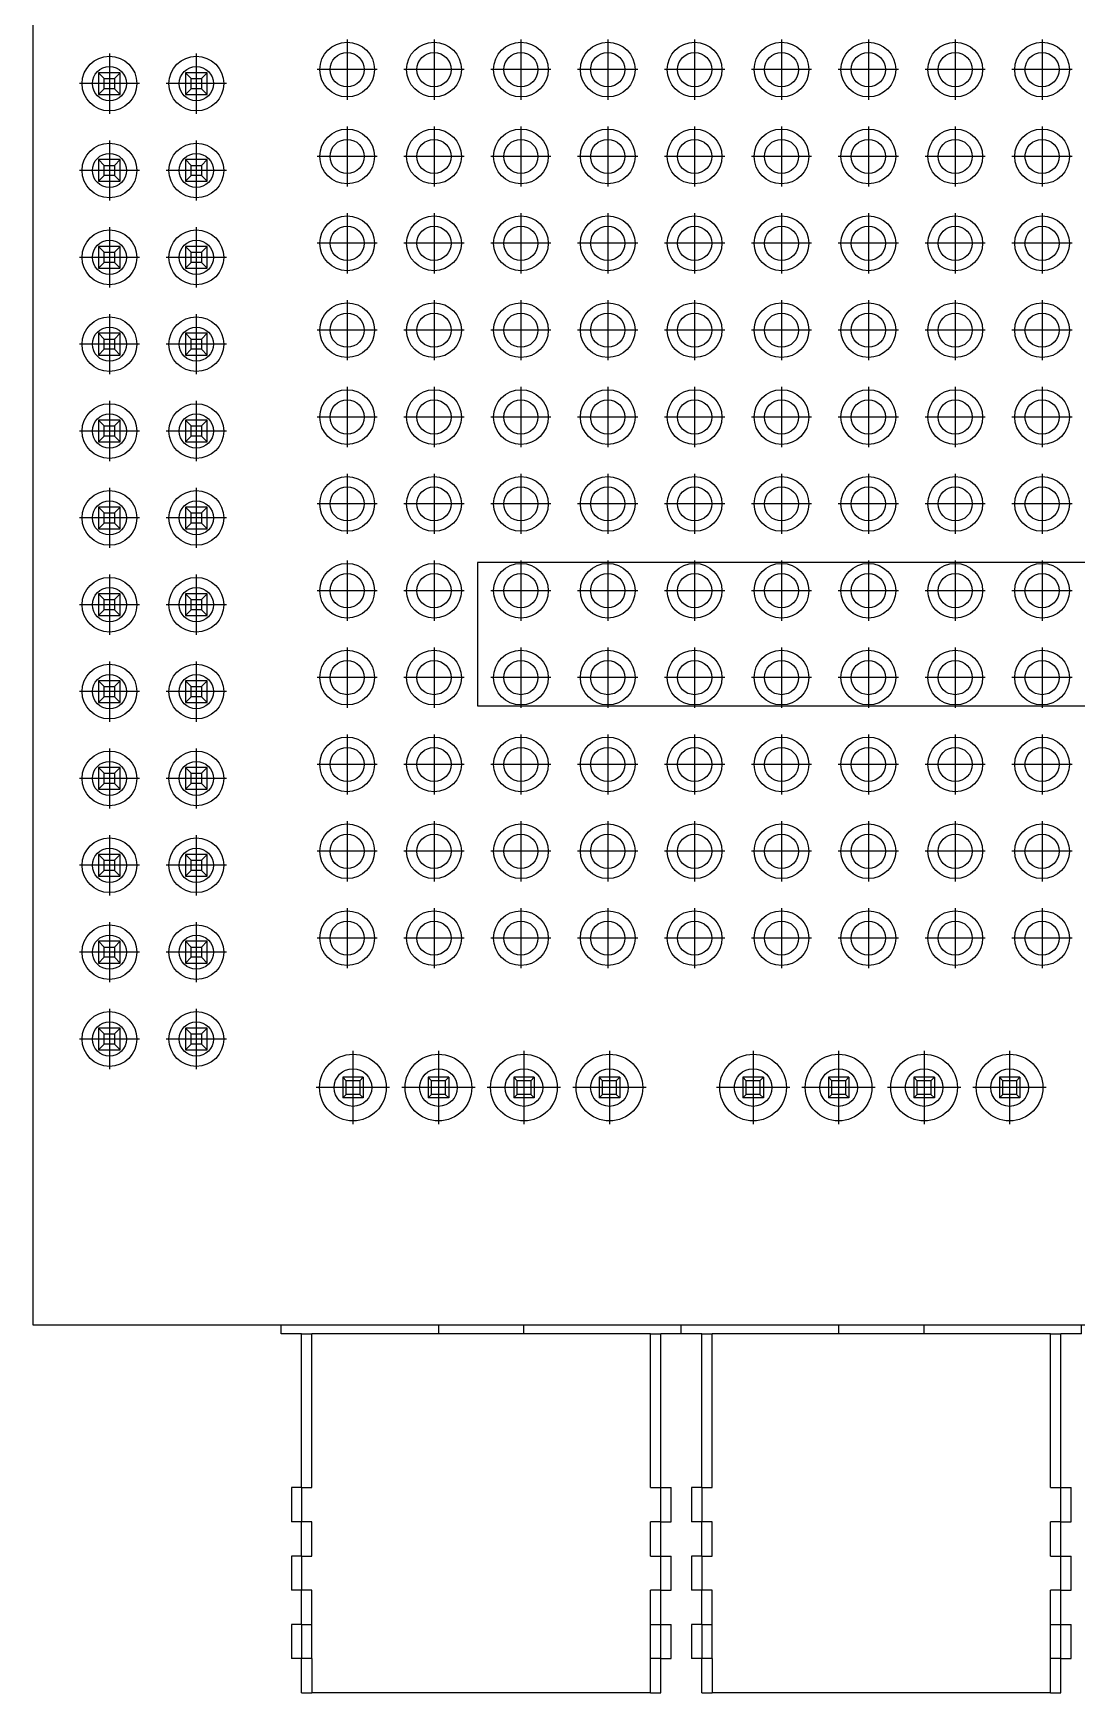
# Model space of a CAD drawing. Header units: millimetres. Extents: x -1068 to -853, y -1009 to -817.
# Drawn here: x -912.17 to -881.66, y -960.83 to -912.3 of the extents above; entities that cross this region are included whole.
import ezdxf

# ---------------------------------------------------------------- set-up
doc = ezdxf.new("R2010")
doc.units = ezdxf.units.MM
doc.linetypes.add('DOT_CENTER', pattern=[14, 12, -1, 0, -1])
doc.layers.add('1', color=7, linetype='Continuous')

# ---------------------------------------------------------------- blocks, each defined once
blk = doc.blocks.new('PTSM_0_5-4-P-2_5_WH__7', base_point=(-904.62, -960.835))
at = {"color": 7, "linetype": 'Continuous'}
for p, q in [((-904.32, -950.335), (-904.02, -950.335)), ((-904.32, -954.835), (-904.32, -950.335)), ((-903.668, -950.335), (-904.02, -950.335)), ((-903.559, -950.335), (-903.668, -950.335)), ((-900.32, -950.335), (-903.559, -950.335)), ((-897.82, -950.335), (-900.32, -950.335)), ((-894.581, -950.335), (-897.82, -950.335)), ((-894.472, -950.335), (-894.581, -950.335)), ((-894.12, -950.335), (-894.472, -950.335)), ((-894.12, -950.335), (-893.82, -950.335)), ((-893.82, -954.835), (-893.82, -950.335)), ((-904.62, -954.835), (-904.62, -955.835)), ((-904.32, -954.835), (-904.62, -954.835)), ((-904.32, -954.835), (-904.02, -954.835)), ((-894.12, -954.835), (-893.82, -954.835)), ((-893.82, -954.835), (-893.52, -954.835)), ((-893.52, -955.835), (-893.52, -954.835)), ((-904.32, -955.835), (-904.62, -955.835)), ((-904.02, -955.835), (-904.32, -955.835)), ((-904.32, -956.835), (-904.32, -955.835)), ((-893.82, -955.835), (-894.12, -955.835)), ((-893.82, -955.835), (-893.52, -955.835)), ((-893.82, -956.835), (-893.82, -955.835)), ((-904.32, -956.835), (-904.62, -956.835)), ((-904.62, -956.835), (-904.62, -957.835)), ((-904.32, -956.835), (-904.02, -956.835)), ((-894.12, -956.835), (-893.82, -956.835)), ((-893.82, -956.835), (-893.52, -956.835)), ((-893.52, -957.835), (-893.52, -956.835)), ((-904.32, -957.835), (-904.62, -957.835)), ((-904.02, -957.835), (-904.32, -957.835)), ((-904.32, -958.835), (-904.32, -957.835)), ((-893.82, -957.835), (-894.12, -957.835)), ((-893.82, -957.835), (-893.52, -957.835)), ((-893.82, -958.835), (-893.82, -957.835)), ((-904.32, -958.835), (-904.62, -958.835)), ((-904.62, -958.835), (-904.62, -959.835)), ((-904.32, -958.835), (-904.02, -958.835)), ((-894.12, -958.835), (-893.82, -958.835)), ((-893.82, -958.835), (-893.52, -958.835)), ((-893.52, -959.835), (-893.52, -958.835)), ((-904.32, -959.835), (-904.62, -959.835)), ((-904.32, -960.835), (-904.32, -959.835)), ((-904.02, -959.835), (-904.32, -959.835)), ((-893.82, -959.835), (-894.12, -959.835)), ((-893.82, -960.835), (-893.82, -959.835)), ((-893.82, -959.835), (-893.52, -959.835)), ((-904.32, -960.835), (-904.02, -960.835)), ((-894.12, -960.835), (-904.02, -960.835)), ((-894.12, -960.835), (-893.82, -960.835))]:
    blk.add_line(p, q, dxfattribs=at)
at = {"color": 2, "linetype": 'Continuous'}
for p, q in [((-904.02, -954.835), (-904.02, -950.335)), ((-894.12, -954.835), (-894.12, -950.335)), ((-904.32, -954.835), (-904.32, -955.835)), ((-893.82, -955.835), (-893.82, -954.835)), ((-904.02, -956.835), (-904.02, -955.835)), ((-894.12, -956.835), (-894.12, -955.835)), ((-904.32, -956.835), (-904.32, -957.835)), ((-893.82, -957.835), (-893.82, -956.835)), ((-904.02, -958.835), (-904.02, -957.835)), ((-894.12, -958.835), (-894.12, -957.835)), ((-904.32, -958.835), (-904.32, -959.835)), ((-904.02, -959.835), (-904.02, -958.835)), ((-894.12, -959.835), (-894.12, -958.835)), ((-893.82, -959.835), (-893.82, -958.835)), ((-904.02, -959.835), (-904.02, -960.835)), ((-894.12, -960.835), (-894.12, -959.835))]:
    blk.add_line(p, q, dxfattribs=at)
blk = doc.blocks.new('PTSM_0_5-4-HH-2_5-THR-WH__8', base_point=(-904.92, -950.335))
at = {"color": 7, "linetype": 'Continuous'}
for p, q in [((-902.52, -942.835), (-903.12, -942.835)), ((-903.02, -942.935), (-903.12, -942.835)), ((-903.12, -942.835), (-903.12, -943.435)), ((-902.62, -942.935), (-903.02, -942.935)), ((-903.02, -943.335), (-903.02, -942.935)), ((-902.52, -942.835), (-902.62, -942.935)), ((-902.62, -942.935), (-902.62, -943.335)), ((-902.52, -942.835), (-902.52, -943.435)), ((-900.52, -942.935), (-900.62, -942.835)), ((-900.02, -942.835), (-900.62, -942.835)), ((-900.62, -942.835), (-900.62, -943.435)), ((-900.12, -942.935), (-900.52, -942.935)), ((-900.52, -943.335), (-900.52, -942.935)), ((-900.02, -942.835), (-900.12, -942.935)), ((-900.12, -942.935), (-900.12, -943.335)), ((-900.02, -942.835), (-900.02, -943.435)), ((-897.52, -942.835), (-898.12, -942.835)), ((-898.12, -942.835), (-898.12, -943.435)), ((-898.02, -942.935), (-898.12, -942.835)), ((-898.02, -943.335), (-898.02, -942.935)), ((-897.62, -942.935), (-898.02, -942.935)), ((-897.52, -942.835), (-897.62, -942.935)), ((-897.62, -942.935), (-897.62, -943.335)), ((-897.52, -942.835), (-897.52, -943.435)), ((-895.02, -942.835), (-895.62, -942.835)), ((-895.52, -942.935), (-895.62, -942.835)), ((-895.62, -942.835), (-895.62, -943.435)), ((-895.12, -942.935), (-895.52, -942.935)), ((-895.52, -943.335), (-895.52, -942.935)), ((-895.02, -942.835), (-895.12, -942.935)), ((-895.12, -942.935), (-895.12, -943.335)), ((-895.02, -942.835), (-895.02, -943.435)), ((-903.12, -943.435), (-903.02, -943.335)), ((-902.52, -943.435), (-903.12, -943.435)), ((-902.62, -943.335), (-903.02, -943.335)), ((-902.62, -943.335), (-902.52, -943.435)), ((-900.62, -943.435), (-900.52, -943.335)), ((-900.02, -943.435), (-900.62, -943.435)), ((-900.12, -943.335), (-900.52, -943.335)), ((-900.12, -943.335), (-900.02, -943.435)), ((-898.12, -943.435), (-898.02, -943.335)), ((-897.52, -943.435), (-898.12, -943.435)), ((-897.62, -943.335), (-898.02, -943.335)), ((-897.62, -943.335), (-897.52, -943.435)), ((-895.62, -943.435), (-895.52, -943.335)), ((-895.02, -943.435), (-895.62, -943.435)), ((-895.12, -943.335), (-895.52, -943.335)), ((-895.12, -943.335), (-895.02, -943.435)), ((-904.92, -950.335), (-904.92, -950.085)), ((-900.32, -950.085), (-900.32, -950.335)), ((-897.82, -950.335), (-897.82, -950.085)), ((-893.22, -950.335), (-893.22, -950.085)), ((-904.32, -950.335), (-904.92, -950.335)), ((-904.32, -950.335), (-904.02, -950.335)), ((-903.668, -950.335), (-904.02, -950.335)), ((-903.559, -950.335), (-903.668, -950.335)), ((-900.32, -950.335), (-903.559, -950.335)), ((-894.581, -950.335), (-897.82, -950.335)), ((-894.472, -950.335), (-894.581, -950.335)), ((-894.12, -950.335), (-894.472, -950.335)), ((-894.12, -950.335), (-893.82, -950.335)), ((-893.22, -950.335), (-893.82, -950.335))]:
    blk.add_line(p, q, dxfattribs=at)
blk = doc.blocks.new('PTSM_0_5-4_4__9', base_point=(-904.92, -960.835))
for name, p in [('PTSM_0_5-4-HH-2_5-THR-WH__8', (-904.92, -950.335)), ('PTSM_0_5-4-P-2_5_WH__7', (-904.62, -960.835))]:
    blk.add_blockref(name, p)
blk = doc.blocks.new('PTSM_0_5-4-P-2_5_WH__10', base_point=(-892.92, -960.835))
at = {"color": 7, "linetype": 'Continuous'}
for p, q in [((-892.62, -954.835), (-892.62, -950.335)), ((-892.62, -950.335), (-892.32, -950.335)), ((-891.968, -950.335), (-892.32, -950.335)), ((-891.859, -950.335), (-891.968, -950.335)), ((-888.62, -950.335), (-891.859, -950.335)), ((-886.12, -950.335), (-888.62, -950.335)), ((-882.881, -950.335), (-886.12, -950.335)), ((-882.772, -950.335), (-882.881, -950.335)), ((-882.42, -950.335), (-882.772, -950.335)), ((-882.42, -950.335), (-882.12, -950.335)), ((-882.12, -954.835), (-882.12, -950.335)), ((-892.62, -954.835), (-892.92, -954.835)), ((-892.92, -954.835), (-892.92, -955.835)), ((-892.62, -954.835), (-892.32, -954.835)), ((-882.42, -954.835), (-882.12, -954.835)), ((-882.12, -954.835), (-881.82, -954.835)), ((-881.82, -955.835), (-881.82, -954.835)), ((-892.62, -955.835), (-892.92, -955.835)), ((-892.32, -955.835), (-892.62, -955.835)), ((-892.62, -956.835), (-892.62, -955.835)), ((-882.12, -955.835), (-882.42, -955.835)), ((-882.12, -956.835), (-882.12, -955.835)), ((-882.12, -955.835), (-881.82, -955.835)), ((-892.62, -956.835), (-892.92, -956.835)), ((-892.92, -956.835), (-892.92, -957.835)), ((-892.62, -956.835), (-892.32, -956.835)), ((-882.42, -956.835), (-882.12, -956.835)), ((-882.12, -956.835), (-881.82, -956.835)), ((-881.82, -957.835), (-881.82, -956.835)), ((-892.62, -957.835), (-892.92, -957.835)), ((-892.32, -957.835), (-892.62, -957.835)), ((-892.62, -958.835), (-892.62, -957.835)), ((-882.12, -957.835), (-882.42, -957.835)), ((-882.12, -957.835), (-881.82, -957.835)), ((-882.12, -958.835), (-882.12, -957.835)), ((-892.62, -958.835), (-892.92, -958.835)), ((-892.92, -958.835), (-892.92, -959.835)), ((-892.62, -958.835), (-892.32, -958.835)), ((-882.42, -958.835), (-882.12, -958.835)), ((-882.12, -958.835), (-881.82, -958.835)), ((-881.82, -959.835), (-881.82, -958.835)), ((-892.62, -959.835), (-892.92, -959.835)), ((-892.32, -959.835), (-892.62, -959.835)), ((-892.62, -960.835), (-892.62, -959.835)), ((-882.12, -959.835), (-882.42, -959.835)), ((-882.12, -960.835), (-882.12, -959.835)), ((-882.12, -959.835), (-881.82, -959.835)), ((-892.62, -960.835), (-892.32, -960.835)), ((-882.42, -960.835), (-892.32, -960.835)), ((-882.42, -960.835), (-882.12, -960.835))]:
    blk.add_line(p, q, dxfattribs=at)
at = {"color": 2, "linetype": 'Continuous'}
for p, q in [((-892.32, -954.835), (-892.32, -950.335)), ((-882.42, -954.835), (-882.42, -950.335)), ((-892.62, -954.835), (-892.62, -955.835)), ((-882.12, -955.835), (-882.12, -954.835)), ((-892.32, -956.835), (-892.32, -955.835)), ((-882.42, -956.835), (-882.42, -955.835)), ((-892.62, -956.835), (-892.62, -957.835)), ((-882.12, -957.835), (-882.12, -956.835)), ((-892.32, -958.835), (-892.32, -957.835)), ((-882.42, -958.835), (-882.42, -957.835)), ((-892.62, -958.835), (-892.62, -959.835)), ((-892.32, -959.835), (-892.32, -958.835)), ((-882.42, -959.835), (-882.42, -958.835)), ((-882.12, -959.835), (-882.12, -958.835)), ((-892.32, -959.835), (-892.32, -960.835)), ((-882.42, -960.835), (-882.42, -959.835))]:
    blk.add_line(p, q, dxfattribs=at)
blk = doc.blocks.new('PTSM_0_5-4-HH-2_5-THR-WH__11', base_point=(-893.22, -950.335))
at = {"color": 7, "linetype": 'Continuous'}
for p, q in [((-891.42, -942.835), (-891.42, -943.435)), ((-891.32, -942.935), (-891.42, -942.835)), ((-890.82, -942.835), (-891.42, -942.835)), ((-891.32, -943.335), (-891.32, -942.935)), ((-890.92, -942.935), (-891.32, -942.935)), ((-890.82, -942.835), (-890.92, -942.935)), ((-890.92, -942.935), (-890.92, -943.335)), ((-890.82, -942.835), (-890.82, -943.435)), ((-888.82, -942.935), (-888.92, -942.835)), ((-888.32, -942.835), (-888.92, -942.835)), ((-888.92, -942.835), (-888.92, -943.435)), ((-888.42, -942.935), (-888.82, -942.935)), ((-888.82, -943.335), (-888.82, -942.935)), ((-888.32, -942.835), (-888.42, -942.935)), ((-888.42, -942.935), (-888.42, -943.335)), ((-888.32, -942.835), (-888.32, -943.435)), ((-886.42, -942.835), (-886.42, -943.435)), ((-885.82, -942.835), (-886.42, -942.835)), ((-886.32, -942.935), (-886.42, -942.835)), ((-886.32, -943.335), (-886.32, -942.935)), ((-885.92, -942.935), (-886.32, -942.935)), ((-885.82, -942.835), (-885.92, -942.935)), ((-885.92, -942.935), (-885.92, -943.335)), ((-885.82, -942.835), (-885.82, -943.435)), ((-883.92, -942.835), (-883.92, -943.435)), ((-883.32, -942.835), (-883.92, -942.835)), ((-883.82, -942.935), (-883.92, -942.835)), ((-883.82, -943.335), (-883.82, -942.935)), ((-883.42, -942.935), (-883.82, -942.935)), ((-883.32, -942.835), (-883.42, -942.935)), ((-883.42, -942.935), (-883.42, -943.335)), ((-883.32, -942.835), (-883.32, -943.435)), ((-891.42, -943.435), (-891.32, -943.335)), ((-890.82, -943.435), (-891.42, -943.435)), ((-890.92, -943.335), (-891.32, -943.335)), ((-890.92, -943.335), (-890.82, -943.435)), ((-888.92, -943.435), (-888.82, -943.335)), ((-888.32, -943.435), (-888.92, -943.435)), ((-888.42, -943.335), (-888.82, -943.335)), ((-888.42, -943.335), (-888.32, -943.435)), ((-886.42, -943.435), (-886.32, -943.335)), ((-885.82, -943.435), (-886.42, -943.435)), ((-885.92, -943.335), (-886.32, -943.335)), ((-885.92, -943.335), (-885.82, -943.435)), ((-883.92, -943.435), (-883.82, -943.335)), ((-883.32, -943.435), (-883.92, -943.435)), ((-883.42, -943.335), (-883.82, -943.335)), ((-883.42, -943.335), (-883.32, -943.435)), ((-893.22, -950.335), (-893.22, -950.085)), ((-888.62, -950.085), (-888.62, -950.335)), ((-886.12, -950.335), (-886.12, -950.085)), ((-881.52, -950.335), (-881.52, -950.085)), ((-892.62, -950.335), (-893.22, -950.335)), ((-892.62, -950.335), (-892.32, -950.335)), ((-891.968, -950.335), (-892.32, -950.335)), ((-891.859, -950.335), (-891.968, -950.335)), ((-888.62, -950.335), (-891.859, -950.335)), ((-882.881, -950.335), (-886.12, -950.335)), ((-882.772, -950.335), (-882.881, -950.335)), ((-882.42, -950.335), (-882.772, -950.335)), ((-882.42, -950.335), (-882.12, -950.335)), ((-881.52, -950.335), (-882.12, -950.335))]:
    blk.add_line(p, q, dxfattribs=at)
blk = doc.blocks.new('PTSM_0_5-4_3__12', base_point=(-893.22, -960.835))
for name, p in [('PTSM_0_5-4-HH-2_5-THR-WH__11', (-893.22, -950.335)), ('PTSM_0_5-4-P-2_5_WH__10', (-892.92, -960.835))]:
    blk.add_blockref(name, p)
blk = doc.blocks.new('PSTD_0_65X0_65_40-2_54__19', base_point=(-910.258, -942.032))
at = {"color": 7, "linetype": 'Continuous'}
for p, q in [((-910.258, -913.457), (-910.09, -913.625)), ((-910.258, -913.457), (-910.258, -914.092)), ((-909.623, -913.457), (-910.258, -913.457)), ((-910.09, -913.625), (-909.79, -913.625)), ((-910.09, -913.925), (-910.09, -913.625)), ((-909.623, -913.457), (-909.79, -913.625)), ((-909.79, -913.625), (-909.79, -913.925)), ((-909.623, -914.092), (-909.623, -913.457)), ((-907.718, -913.457), (-907.718, -914.092)), ((-907.083, -913.457), (-907.718, -913.457)), ((-907.718, -913.457), (-907.55, -913.625)), ((-907.55, -913.625), (-907.25, -913.625)), ((-907.55, -913.925), (-907.55, -913.625)), ((-907.083, -913.457), (-907.25, -913.625)), ((-907.25, -913.625), (-907.25, -913.925)), ((-907.083, -914.092), (-907.083, -913.457)), ((-910.258, -914.092), (-910.09, -913.925)), ((-910.258, -914.092), (-909.623, -914.092)), ((-909.79, -913.925), (-910.09, -913.925)), ((-909.79, -913.925), (-909.623, -914.092)), ((-907.718, -914.092), (-907.55, -913.925)), ((-907.718, -914.092), (-907.083, -914.092)), ((-907.25, -913.925), (-907.55, -913.925)), ((-907.25, -913.925), (-907.083, -914.092)), ((-910.258, -915.997), (-910.258, -916.632)), ((-909.623, -915.997), (-910.258, -915.997)), ((-910.258, -915.997), (-910.09, -916.165)), ((-910.09, -916.165), (-909.79, -916.165)), ((-910.09, -916.465), (-910.09, -916.165)), ((-909.623, -915.997), (-909.79, -916.165)), ((-909.79, -916.165), (-909.79, -916.465)), ((-909.623, -916.632), (-909.623, -915.997)), ((-907.718, -915.997), (-907.718, -916.632)), ((-907.083, -915.997), (-907.718, -915.997)), ((-907.718, -915.997), (-907.55, -916.165)), ((-907.55, -916.165), (-907.25, -916.165)), ((-907.55, -916.465), (-907.55, -916.165)), ((-907.083, -915.997), (-907.25, -916.165)), ((-907.25, -916.165), (-907.25, -916.465)), ((-907.083, -916.632), (-907.083, -915.997)), ((-910.258, -916.632), (-910.09, -916.465)), ((-910.258, -916.632), (-909.623, -916.632)), ((-909.79, -916.465), (-910.09, -916.465)), ((-909.79, -916.465), (-909.623, -916.632)), ((-907.718, -916.632), (-907.55, -916.465)), ((-907.718, -916.632), (-907.083, -916.632)), ((-907.25, -916.465), (-907.55, -916.465)), ((-907.25, -916.465), (-907.083, -916.632)), ((-910.258, -918.537), (-910.258, -919.172)), ((-909.623, -918.537), (-910.258, -918.537)), ((-910.258, -918.537), (-910.09, -918.705)), ((-910.09, -918.705), (-909.79, -918.705)), ((-910.09, -919.005), (-910.09, -918.705)), ((-909.623, -918.537), (-909.79, -918.705)), ((-909.79, -918.705), (-909.79, -919.005)), ((-909.623, -919.172), (-909.623, -918.537)), ((-907.718, -918.537), (-907.718, -919.172)), ((-907.083, -918.537), (-907.718, -918.537)), ((-907.718, -918.537), (-907.55, -918.705)), ((-907.55, -918.705), (-907.25, -918.705)), ((-907.55, -919.005), (-907.55, -918.705)), ((-907.083, -918.537), (-907.25, -918.705)), ((-907.25, -918.705), (-907.25, -919.005)), ((-907.083, -919.172), (-907.083, -918.537)), ((-910.258, -919.172), (-910.09, -919.005)), ((-910.258, -919.172), (-909.623, -919.172)), ((-909.79, -919.005), (-910.09, -919.005)), ((-909.79, -919.005), (-909.623, -919.172)), ((-907.718, -919.172), (-907.55, -919.005)), ((-907.718, -919.172), (-907.083, -919.172)), ((-907.25, -919.005), (-907.55, -919.005)), ((-907.25, -919.005), (-907.083, -919.172)), ((-910.258, -921.077), (-910.258, -921.712)), ((-909.623, -921.077), (-910.258, -921.077)), ((-910.258, -921.077), (-910.09, -921.245)), ((-909.623, -921.077), (-909.79, -921.245)), ((-909.623, -921.712), (-909.623, -921.077)), ((-907.718, -921.077), (-907.718, -921.712)), ((-907.083, -921.077), (-907.718, -921.077)), ((-907.718, -921.077), (-907.55, -921.245)), ((-907.083, -921.077), (-907.25, -921.245)), ((-907.083, -921.712), (-907.083, -921.077)), ((-910.258, -921.712), (-910.09, -921.545)), ((-910.09, -921.245), (-909.79, -921.245)), ((-910.09, -921.545), (-910.09, -921.245)), ((-909.79, -921.545), (-910.09, -921.545)), ((-909.79, -921.245), (-909.79, -921.545)), ((-909.79, -921.545), (-909.623, -921.712)), ((-907.718, -921.712), (-907.55, -921.545)), ((-907.55, -921.245), (-907.25, -921.245)), ((-907.55, -921.545), (-907.55, -921.245)), ((-907.25, -921.545), (-907.55, -921.545)), ((-907.25, -921.245), (-907.25, -921.545)), ((-907.25, -921.545), (-907.083, -921.712)), ((-910.258, -921.712), (-909.623, -921.712)), ((-907.718, -921.712), (-907.083, -921.712)), ((-910.258, -923.617), (-910.258, -924.252)), ((-909.623, -923.617), (-910.258, -923.617)), ((-910.258, -923.617), (-910.09, -923.785)), ((-909.623, -923.617), (-909.79, -923.785)), ((-909.623, -924.252), (-909.623, -923.617)), ((-907.718, -923.617), (-907.718, -924.252)), ((-907.083, -923.617), (-907.718, -923.617)), ((-907.718, -923.617), (-907.55, -923.785)), ((-907.083, -923.617), (-907.25, -923.785)), ((-907.083, -924.252), (-907.083, -923.617)), ((-910.258, -924.252), (-910.09, -924.085)), ((-910.09, -923.785), (-909.79, -923.785)), ((-910.09, -924.085), (-910.09, -923.785)), ((-909.79, -924.085), (-910.09, -924.085)), ((-909.79, -923.785), (-909.79, -924.085)), ((-909.79, -924.085), (-909.623, -924.252)), ((-907.718, -924.252), (-907.55, -924.085)), ((-907.55, -923.785), (-907.25, -923.785)), ((-907.55, -924.085), (-907.55, -923.785)), ((-907.25, -924.085), (-907.55, -924.085)), ((-907.25, -923.785), (-907.25, -924.085)), ((-907.25, -924.085), (-907.083, -924.252)), ((-910.258, -924.252), (-909.623, -924.252)), ((-907.718, -924.252), (-907.083, -924.252)), ((-910.258, -926.157), (-910.258, -926.792)), ((-909.623, -926.157), (-910.258, -926.157)), ((-910.258, -926.157), (-910.09, -926.325)), ((-910.09, -926.325), (-909.79, -926.325)), ((-910.09, -926.625), (-910.09, -926.325)), ((-909.623, -926.157), (-909.79, -926.325)), ((-909.79, -926.325), (-909.79, -926.625)), ((-909.623, -926.792), (-909.623, -926.157)), ((-907.718, -926.157), (-907.718, -926.792)), ((-907.083, -926.157), (-907.718, -926.157)), ((-907.718, -926.157), (-907.55, -926.325)), ((-907.55, -926.325), (-907.25, -926.325)), ((-907.55, -926.625), (-907.55, -926.325)), ((-907.083, -926.157), (-907.25, -926.325)), ((-907.25, -926.325), (-907.25, -926.625)), ((-907.083, -926.792), (-907.083, -926.157)), ((-910.258, -926.792), (-910.09, -926.625)), ((-910.258, -926.792), (-909.623, -926.792)), ((-909.79, -926.625), (-910.09, -926.625)), ((-909.79, -926.625), (-909.623, -926.792)), ((-907.718, -926.792), (-907.55, -926.625)), ((-907.718, -926.792), (-907.083, -926.792)), ((-907.25, -926.625), (-907.55, -926.625)), ((-907.25, -926.625), (-907.083, -926.792)), ((-910.258, -928.697), (-910.09, -928.865)), ((-910.258, -928.697), (-910.258, -929.332)), ((-909.623, -928.697), (-910.258, -928.697)), ((-910.09, -928.865), (-909.79, -928.865)), ((-910.09, -929.165), (-910.09, -928.865)), ((-909.623, -928.697), (-909.79, -928.865)), ((-909.79, -928.865), (-909.79, -929.165)), ((-909.623, -929.332), (-909.623, -928.697)), ((-907.718, -928.697), (-907.718, -929.332)), ((-907.083, -928.697), (-907.718, -928.697)), ((-907.718, -928.697), (-907.55, -928.865)), ((-907.55, -928.865), (-907.25, -928.865)), ((-907.55, -929.165), (-907.55, -928.865)), ((-907.083, -928.697), (-907.25, -928.865)), ((-907.25, -928.865), (-907.25, -929.165)), ((-907.083, -929.332), (-907.083, -928.697)), ((-910.258, -929.332), (-910.09, -929.165)), ((-910.258, -929.332), (-909.623, -929.332)), ((-909.79, -929.165), (-910.09, -929.165)), ((-909.79, -929.165), (-909.623, -929.332)), ((-907.718, -929.332), (-907.55, -929.165)), ((-907.718, -929.332), (-907.083, -929.332)), ((-907.25, -929.165), (-907.55, -929.165)), ((-907.25, -929.165), (-907.083, -929.332)), ((-910.258, -931.237), (-910.258, -931.872)), ((-909.623, -931.237), (-910.258, -931.237)), ((-910.258, -931.237), (-910.09, -931.405)), ((-909.623, -931.237), (-909.79, -931.405)), ((-909.623, -931.872), (-909.623, -931.237)), ((-907.083, -931.237), (-907.718, -931.237)), ((-907.718, -931.237), (-907.55, -931.405)), ((-907.718, -931.237), (-907.718, -931.872)), ((-907.083, -931.237), (-907.25, -931.405)), ((-907.083, -931.872), (-907.083, -931.237)), ((-910.258, -931.872), (-910.09, -931.705)), ((-910.09, -931.405), (-909.79, -931.405)), ((-910.09, -931.705), (-910.09, -931.405)), ((-909.79, -931.705), (-910.09, -931.705)), ((-909.79, -931.405), (-909.79, -931.705)), ((-909.79, -931.705), (-909.623, -931.872)), ((-907.718, -931.872), (-907.55, -931.705)), ((-907.55, -931.405), (-907.25, -931.405)), ((-907.55, -931.705), (-907.55, -931.405)), ((-907.25, -931.705), (-907.55, -931.705)), ((-907.25, -931.405), (-907.25, -931.705)), ((-907.25, -931.705), (-907.083, -931.872)), ((-910.258, -931.872), (-909.623, -931.872)), ((-907.718, -931.872), (-907.083, -931.872)), ((-910.258, -933.777), (-910.258, -934.412)), ((-909.623, -933.777), (-910.258, -933.777)), ((-910.258, -933.777), (-910.09, -933.945)), ((-909.623, -933.777), (-909.79, -933.945)), ((-909.623, -934.412), (-909.623, -933.777)), ((-907.718, -933.777), (-907.718, -934.412)), ((-907.083, -933.777), (-907.718, -933.777)), ((-907.718, -933.777), (-907.55, -933.945)), ((-907.083, -933.777), (-907.25, -933.945)), ((-907.083, -934.412), (-907.083, -933.777)), ((-910.258, -934.412), (-910.09, -934.245)), ((-910.09, -933.945), (-909.79, -933.945)), ((-910.09, -934.245), (-910.09, -933.945)), ((-909.79, -934.245), (-910.09, -934.245)), ((-909.79, -933.945), (-909.79, -934.245)), ((-909.79, -934.245), (-909.623, -934.412)), ((-907.718, -934.412), (-907.55, -934.245)), ((-907.55, -933.945), (-907.25, -933.945)), ((-907.55, -934.245), (-907.55, -933.945)), ((-907.25, -934.245), (-907.55, -934.245)), ((-907.25, -933.945), (-907.25, -934.245)), ((-907.25, -934.245), (-907.083, -934.412)), ((-910.258, -934.412), (-909.623, -934.412)), ((-907.718, -934.412), (-907.083, -934.412)), ((-910.258, -936.317), (-910.258, -936.952)), ((-909.623, -936.317), (-910.258, -936.317)), ((-910.258, -936.317), (-910.09, -936.485)), ((-910.09, -936.485), (-909.79, -936.485)), ((-910.09, -936.785), (-910.09, -936.485)), ((-909.623, -936.317), (-909.79, -936.485)), ((-909.79, -936.485), (-909.79, -936.785)), ((-909.623, -936.952), (-909.623, -936.317)), ((-907.718, -936.317), (-907.718, -936.952)), ((-907.083, -936.317), (-907.718, -936.317)), ((-907.718, -936.317), (-907.55, -936.485)), ((-907.55, -936.485), (-907.25, -936.485)), ((-907.55, -936.785), (-907.55, -936.485)), ((-907.083, -936.317), (-907.25, -936.485)), ((-907.25, -936.485), (-907.25, -936.785)), ((-907.083, -936.952), (-907.083, -936.317)), ((-910.258, -936.952), (-910.09, -936.785)), ((-910.258, -936.952), (-909.623, -936.952)), ((-909.79, -936.785), (-910.09, -936.785)), ((-909.79, -936.785), (-909.623, -936.952)), ((-907.718, -936.952), (-907.55, -936.785)), ((-907.718, -936.952), (-907.083, -936.952)), ((-907.25, -936.785), (-907.55, -936.785)), ((-907.25, -936.785), (-907.083, -936.952)), ((-910.258, -938.857), (-910.258, -939.492)), ((-909.623, -938.857), (-910.258, -938.857)), ((-910.258, -938.857), (-910.09, -939.025)), ((-910.09, -939.025), (-909.79, -939.025)), ((-910.09, -939.325), (-910.09, -939.025)), ((-909.623, -938.857), (-909.79, -939.025)), ((-909.79, -939.025), (-909.79, -939.325)), ((-909.623, -939.492), (-909.623, -938.857)), ((-907.718, -938.857), (-907.718, -939.492)), ((-907.083, -938.857), (-907.718, -938.857)), ((-907.718, -938.857), (-907.55, -939.025)), ((-907.55, -939.025), (-907.25, -939.025)), ((-907.55, -939.325), (-907.55, -939.025)), ((-907.083, -938.857), (-907.25, -939.025)), ((-907.25, -939.025), (-907.25, -939.325)), ((-907.083, -939.492), (-907.083, -938.857)), ((-910.258, -939.492), (-910.09, -939.325)), ((-910.258, -939.492), (-909.623, -939.492)), ((-909.79, -939.325), (-910.09, -939.325)), ((-909.79, -939.325), (-909.623, -939.492)), ((-907.718, -939.492), (-907.55, -939.325)), ((-907.718, -939.492), (-907.083, -939.492)), ((-907.25, -939.325), (-907.55, -939.325)), ((-907.25, -939.325), (-907.083, -939.492)), ((-910.258, -941.397), (-910.258, -942.032)), ((-909.623, -941.397), (-910.258, -941.397)), ((-910.258, -941.397), (-910.09, -941.565)), ((-910.09, -941.565), (-909.79, -941.565)), ((-910.09, -941.865), (-910.09, -941.565)), ((-909.623, -941.397), (-909.79, -941.565)), ((-909.79, -941.565), (-909.79, -941.865)), ((-909.623, -942.032), (-909.623, -941.397)), ((-907.718, -941.397), (-907.718, -942.032)), ((-907.083, -941.397), (-907.718, -941.397)), ((-907.718, -941.397), (-907.55, -941.565)), ((-907.55, -941.565), (-907.25, -941.565)), ((-907.55, -941.865), (-907.55, -941.565)), ((-907.083, -941.397), (-907.25, -941.565)), ((-907.25, -941.565), (-907.25, -941.865)), ((-907.083, -942.032), (-907.083, -941.397)), ((-910.258, -942.032), (-910.09, -941.865)), ((-910.258, -942.032), (-909.623, -942.032)), ((-909.79, -941.865), (-910.09, -941.865)), ((-909.79, -941.865), (-909.623, -942.032)), ((-907.718, -942.032), (-907.55, -941.865)), ((-907.718, -942.032), (-907.083, -942.032)), ((-907.25, -941.865), (-907.55, -941.865)), ((-907.25, -941.865), (-907.083, -942.032))]:
    blk.add_line(p, q, dxfattribs=at)
blk = doc.blocks.new('RPI_BC_INT_PCB_00910062__20', base_point=(-912.17, -950.085))
at = {"color": 7, "linetype": 'Continuous'}
for p, q in [((-912.17, -950.085), (-912.17, -865.085)), ((-899.18, -927.775), (-899.18, -931.975)), ((-863.32, -927.775), (-899.18, -927.775)), ((-899.18, -931.975), (-853.17, -931.975)), ((-853.17, -950.085), (-912.17, -950.085))]:
    blk.add_line(p, q, dxfattribs=at)
for centre, radius in [((-902.99, -913.365), 0.8), ((-902.99, -913.365), 0.5), ((-900.45, -913.365), 0.8), ((-900.45, -913.365), 0.5), ((-897.91, -913.365), 0.8), ((-897.91, -913.365), 0.5), ((-895.37, -913.365), 0.8), ((-895.37, -913.365), 0.5), ((-892.83, -913.365), 0.8), ((-892.83, -913.365), 0.5), ((-890.29, -913.365), 0.8), ((-890.29, -913.365), 0.5), ((-887.75, -913.365), 0.8), ((-887.75, -913.365), 0.5), ((-885.21, -913.365), 0.8), ((-885.21, -913.365), 0.5), ((-882.67, -913.365), 0.8), ((-882.67, -913.365), 0.5), ((-909.94, -913.775), 0.8), ((-909.94, -913.775), 0.5), ((-907.4, -913.775), 0.8), ((-907.4, -913.775), 0.5), ((-902.99, -915.905), 0.8), ((-900.45, -915.905), 0.8), ((-897.91, -915.905), 0.8), ((-895.37, -915.905), 0.8), ((-892.83, -915.905), 0.8), ((-890.29, -915.905), 0.8), ((-887.75, -915.905), 0.8), ((-885.21, -915.905), 0.8), ((-882.67, -915.905), 0.8), ((-909.94, -916.315), 0.8), ((-909.94, -916.315), 0.5), ((-907.4, -916.315), 0.8), ((-907.4, -916.315), 0.5), ((-902.99, -915.905), 0.5), ((-900.45, -915.905), 0.5), ((-897.91, -915.905), 0.5), ((-895.37, -915.905), 0.5), ((-892.83, -915.905), 0.5), ((-890.29, -915.905), 0.5), ((-887.75, -915.905), 0.5), ((-885.21, -915.905), 0.5), ((-882.67, -915.905), 0.5), ((-902.99, -918.445), 0.8), ((-900.45, -918.445), 0.8), ((-897.91, -918.445), 0.8), ((-895.37, -918.445), 0.8), ((-892.83, -918.445), 0.8), ((-890.29, -918.445), 0.8), ((-887.75, -918.445), 0.8), ((-885.21, -918.445), 0.8), ((-882.67, -918.445), 0.8), ((-909.94, -918.855), 0.8), ((-907.4, -918.855), 0.8), ((-902.99, -918.445), 0.5), ((-900.45, -918.445), 0.5), ((-897.91, -918.445), 0.5), ((-895.37, -918.445), 0.5), ((-892.83, -918.445), 0.5), ((-890.29, -918.445), 0.5), ((-887.75, -918.445), 0.5), ((-885.21, -918.445), 0.5), ((-882.67, -918.445), 0.5), ((-909.94, -918.855), 0.5), ((-907.4, -918.855), 0.5), ((-902.99, -920.985), 0.8), ((-900.45, -920.985), 0.8), ((-897.91, -920.985), 0.8), ((-895.37, -920.985), 0.8), ((-892.83, -920.985), 0.8), ((-890.29, -920.985), 0.8), ((-887.75, -920.985), 0.8), ((-885.21, -920.985), 0.8), ((-882.67, -920.985), 0.8), ((-909.94, -921.395), 0.8), ((-907.4, -921.395), 0.8), ((-902.99, -920.985), 0.5), ((-900.45, -920.985), 0.5), ((-897.91, -920.985), 0.5), ((-895.37, -920.985), 0.5), ((-892.83, -920.985), 0.5), ((-890.29, -920.985), 0.5), ((-887.75, -920.985), 0.5), ((-885.21, -920.985), 0.5), ((-882.67, -920.985), 0.5), ((-909.94, -921.395), 0.5), ((-907.4, -921.395), 0.5), ((-909.94, -923.935), 0.8), ((-907.4, -923.935), 0.8), ((-902.99, -923.525), 0.8), ((-902.99, -923.525), 0.5), ((-900.45, -923.525), 0.8), ((-900.45, -923.525), 0.5), ((-897.91, -923.525), 0.8), ((-897.91, -923.525), 0.5), ((-895.37, -923.525), 0.8), ((-895.37, -923.525), 0.5), ((-892.83, -923.525), 0.8), ((-892.83, -923.525), 0.5), ((-890.29, -923.525), 0.8), ((-890.29, -923.525), 0.5), ((-887.75, -923.525), 0.8), ((-887.75, -923.525), 0.5), ((-885.21, -923.525), 0.8), ((-885.21, -923.525), 0.5), ((-882.67, -923.525), 0.8), ((-882.67, -923.525), 0.5), ((-909.94, -923.935), 0.5), ((-907.4, -923.935), 0.5), ((-902.99, -926.065), 0.8), ((-900.45, -926.065), 0.8), ((-897.91, -926.065), 0.8), ((-895.37, -926.065), 0.8), ((-892.83, -926.065), 0.8), ((-890.29, -926.065), 0.8), ((-887.75, -926.065), 0.8), ((-885.21, -926.065), 0.8), ((-882.67, -926.065), 0.8), ((-909.94, -926.475), 0.8), ((-909.94, -926.475), 0.5), ((-907.4, -926.475), 0.8), ((-907.4, -926.475), 0.5), ((-902.99, -926.065), 0.5), ((-900.45, -926.065), 0.5), ((-897.91, -926.065), 0.5), ((-895.37, -926.065), 0.5), ((-892.83, -926.065), 0.5), ((-890.29, -926.065), 0.5), ((-887.75, -926.065), 0.5), ((-885.21, -926.065), 0.5), ((-882.67, -926.065), 0.5), ((-902.99, -928.605), 0.8), ((-900.45, -928.605), 0.8), ((-897.91, -928.605), 0.8), ((-895.37, -928.605), 0.8), ((-892.83, -928.605), 0.8), ((-890.29, -928.605), 0.8), ((-887.75, -928.605), 0.8), ((-885.21, -928.605), 0.8), ((-882.67, -928.605), 0.8), ((-909.94, -929.015), 0.8), ((-907.4, -929.015), 0.8), ((-902.99, -928.605), 0.5), ((-900.45, -928.605), 0.5), ((-897.91, -928.605), 0.5), ((-895.37, -928.605), 0.5), ((-892.83, -928.605), 0.5), ((-890.29, -928.605), 0.5), ((-887.75, -928.605), 0.5), ((-885.21, -928.605), 0.5), ((-882.67, -928.605), 0.5), ((-909.94, -929.015), 0.5), ((-907.4, -929.015), 0.5), ((-902.99, -931.145), 0.8), ((-900.45, -931.145), 0.8), ((-897.91, -931.145), 0.8), ((-895.37, -931.145), 0.8), ((-892.83, -931.145), 0.8), ((-890.29, -931.145), 0.8), ((-887.75, -931.145), 0.8), ((-885.21, -931.145), 0.8), ((-882.67, -931.145), 0.8), ((-909.94, -931.555), 0.8), ((-907.4, -931.555), 0.8), ((-902.99, -931.145), 0.5), ((-900.45, -931.145), 0.5), ((-897.91, -931.145), 0.5), ((-895.37, -931.145), 0.5), ((-892.83, -931.145), 0.5), ((-890.29, -931.145), 0.5), ((-887.75, -931.145), 0.5), ((-885.21, -931.145), 0.5), ((-882.67, -931.145), 0.5), ((-909.94, -931.555), 0.5), ((-907.4, -931.555), 0.5), ((-909.94, -934.095), 0.8), ((-907.4, -934.095), 0.8), ((-902.99, -933.685), 0.8), ((-902.99, -933.685), 0.5), ((-900.45, -933.685), 0.8), ((-900.45, -933.685), 0.5), ((-897.91, -933.685), 0.8), ((-897.91, -933.685), 0.5), ((-895.37, -933.685), 0.8), ((-895.37, -933.685), 0.5), ((-892.83, -933.685), 0.8), ((-892.83, -933.685), 0.5), ((-890.29, -933.685), 0.8), ((-890.29, -933.685), 0.5), ((-887.75, -933.685), 0.8), ((-887.75, -933.685), 0.5), ((-885.21, -933.685), 0.8), ((-885.21, -933.685), 0.5), ((-882.67, -933.685), 0.8), ((-882.67, -933.685), 0.5), ((-909.94, -934.095), 0.5), ((-907.4, -934.095), 0.5), ((-902.99, -936.225), 0.8), ((-902.99, -936.225), 0.5), ((-900.45, -936.225), 0.8), ((-900.45, -936.225), 0.5), ((-897.91, -936.225), 0.8), ((-897.91, -936.225), 0.5), ((-895.37, -936.225), 0.8), ((-895.37, -936.225), 0.5), ((-892.83, -936.225), 0.8), ((-892.83, -936.225), 0.5), ((-890.29, -936.225), 0.8), ((-890.29, -936.225), 0.5), ((-887.75, -936.225), 0.8), ((-887.75, -936.225), 0.5), ((-885.21, -936.225), 0.8), ((-885.21, -936.225), 0.5), ((-882.67, -936.225), 0.8), ((-882.67, -936.225), 0.5), ((-909.94, -936.635), 0.8), ((-909.94, -936.635), 0.5), ((-907.4, -936.635), 0.8), ((-907.4, -936.635), 0.5), ((-902.99, -938.765), 0.8), ((-900.45, -938.765), 0.8), ((-897.91, -938.765), 0.8), ((-895.37, -938.765), 0.8), ((-892.83, -938.765), 0.8), ((-890.29, -938.765), 0.8), ((-887.75, -938.765), 0.8), ((-885.21, -938.765), 0.8), ((-882.67, -938.765), 0.8), ((-909.94, -939.175), 0.8), ((-907.4, -939.175), 0.8), ((-902.99, -938.765), 0.5), ((-900.45, -938.765), 0.5), ((-897.91, -938.765), 0.5), ((-895.37, -938.765), 0.5), ((-892.83, -938.765), 0.5), ((-890.29, -938.765), 0.5), ((-887.75, -938.765), 0.5), ((-885.21, -938.765), 0.5), ((-882.67, -938.765), 0.5), ((-909.94, -939.175), 0.5), ((-907.4, -939.175), 0.5), ((-909.94, -941.715), 0.8), ((-907.4, -941.715), 0.8), ((-909.94, -941.715), 0.5), ((-907.4, -941.715), 0.5), ((-902.82, -943.135), 0.975), ((-900.32, -943.135), 0.975), ((-897.82, -943.135), 0.975), ((-895.32, -943.135), 0.975), ((-891.12, -943.135), 0.975), ((-888.62, -943.135), 0.975), ((-886.12, -943.135), 0.975), ((-883.62, -943.135), 0.975), ((-902.82, -943.135), 0.55), ((-900.32, -943.135), 0.55), ((-897.82, -943.135), 0.55), ((-895.32, -943.135), 0.55), ((-891.12, -943.135), 0.55), ((-888.62, -943.135), 0.55), ((-886.12, -943.135), 0.55), ((-883.62, -943.135), 0.55)]:
    blk.add_circle(centre, radius, dxfattribs=at)
at = {"layer": '1', "color": 2, "linetype": 'DOT_CENTER'}
for p, q in [((-909.94, -912.895), (-909.94, -914.655)), ((-907.4, -912.895), (-907.4, -914.655)), ((-902.99, -912.485), (-902.99, -914.245)), ((-900.45, -912.485), (-900.45, -914.245)), ((-897.91, -912.485), (-897.91, -914.245)), ((-895.37, -912.485), (-895.37, -914.245)), ((-892.83, -912.485), (-892.83, -914.245)), ((-890.29, -912.485), (-890.29, -914.245)), ((-887.75, -912.485), (-887.75, -914.245)), ((-885.21, -912.485), (-885.21, -914.245)), ((-882.67, -912.485), (-882.67, -914.245)), ((-902.11, -913.365), (-903.87, -913.365)), ((-899.57, -913.365), (-901.33, -913.365)), ((-897.03, -913.365), (-898.79, -913.365)), ((-894.49, -913.365), (-896.25, -913.365)), ((-891.95, -913.365), (-893.71, -913.365)), ((-889.41, -913.365), (-891.17, -913.365)), ((-886.87, -913.365), (-888.63, -913.365)), ((-884.33, -913.365), (-886.09, -913.365)), ((-881.79, -913.365), (-883.55, -913.365)), ((-909.06, -913.775), (-910.82, -913.775)), ((-906.52, -913.775), (-908.28, -913.775)), ((-902.99, -915.025), (-902.99, -916.785)), ((-900.45, -915.025), (-900.45, -916.785)), ((-897.91, -915.025), (-897.91, -916.785)), ((-895.37, -915.025), (-895.37, -916.785)), ((-892.83, -915.025), (-892.83, -916.785)), ((-890.29, -915.025), (-890.29, -916.785)), ((-887.75, -915.025), (-887.75, -916.785)), ((-885.21, -915.025), (-885.21, -916.785)), ((-882.67, -915.025), (-882.67, -916.785)), ((-909.94, -915.435), (-909.94, -917.195)), ((-907.4, -915.435), (-907.4, -917.195)), ((-909.06, -916.315), (-910.82, -916.315)), ((-906.52, -916.315), (-908.28, -916.315)), ((-902.11, -915.905), (-903.87, -915.905)), ((-899.57, -915.905), (-901.33, -915.905)), ((-897.03, -915.905), (-898.79, -915.905)), ((-894.49, -915.905), (-896.25, -915.905)), ((-891.95, -915.905), (-893.71, -915.905)), ((-889.41, -915.905), (-891.17, -915.905)), ((-886.87, -915.905), (-888.63, -915.905)), ((-884.33, -915.905), (-886.09, -915.905)), ((-881.79, -915.905), (-883.55, -915.905)), ((-902.99, -917.565), (-902.99, -919.325)), ((-900.45, -917.565), (-900.45, -919.325)), ((-897.91, -917.565), (-897.91, -919.325)), ((-895.37, -917.565), (-895.37, -919.325)), ((-892.83, -917.565), (-892.83, -919.325)), ((-890.29, -917.565), (-890.29, -919.325)), ((-887.75, -917.565), (-887.75, -919.325)), ((-885.21, -917.565), (-885.21, -919.325)), ((-882.67, -917.565), (-882.67, -919.325)), ((-909.94, -917.975), (-909.94, -919.735)), ((-907.4, -917.975), (-907.4, -919.735)), ((-902.11, -918.445), (-903.87, -918.445)), ((-899.57, -918.445), (-901.33, -918.445)), ((-897.03, -918.445), (-898.79, -918.445)), ((-894.49, -918.445), (-896.25, -918.445)), ((-891.95, -918.445), (-893.71, -918.445)), ((-889.41, -918.445), (-891.17, -918.445)), ((-886.87, -918.445), (-888.63, -918.445)), ((-884.33, -918.445), (-886.09, -918.445)), ((-881.79, -918.445), (-883.55, -918.445)), ((-909.06, -918.855), (-910.82, -918.855)), ((-906.52, -918.855), (-908.28, -918.855)), ((-902.99, -920.105), (-902.99, -921.865)), ((-900.45, -920.105), (-900.45, -921.865)), ((-897.91, -920.105), (-897.91, -921.865)), ((-895.37, -920.105), (-895.37, -921.865)), ((-892.83, -920.105), (-892.83, -921.865)), ((-890.29, -920.105), (-890.29, -921.865)), ((-887.75, -920.105), (-887.75, -921.865)), ((-885.21, -920.105), (-885.21, -921.865)), ((-882.67, -920.105), (-882.67, -921.865)), ((-909.94, -920.515), (-909.94, -922.275)), ((-907.4, -920.515), (-907.4, -922.275)), ((-902.11, -920.985), (-903.87, -920.985)), ((-899.57, -920.985), (-901.33, -920.985)), ((-897.03, -920.985), (-898.79, -920.985)), ((-894.49, -920.985), (-896.25, -920.985)), ((-891.95, -920.985), (-893.71, -920.985)), ((-889.41, -920.985), (-891.17, -920.985)), ((-886.87, -920.985), (-888.63, -920.985)), ((-884.33, -920.985), (-886.09, -920.985)), ((-881.79, -920.985), (-883.55, -920.985)), ((-909.06, -921.395), (-910.82, -921.395)), ((-906.52, -921.395), (-908.28, -921.395)), ((-902.99, -922.645), (-902.99, -924.405)), ((-900.45, -922.645), (-900.45, -924.405)), ((-897.91, -922.645), (-897.91, -924.405)), ((-895.37, -922.645), (-895.37, -924.405)), ((-892.83, -922.645), (-892.83, -924.405)), ((-890.29, -922.645), (-890.29, -924.405)), ((-887.75, -922.645), (-887.75, -924.405)), ((-885.21, -922.645), (-885.21, -924.405)), ((-882.67, -922.645), (-882.67, -924.405)), ((-909.94, -923.055), (-909.94, -924.815)), ((-907.4, -923.055), (-907.4, -924.815)), ((-902.11, -923.525), (-903.87, -923.525)), ((-899.57, -923.525), (-901.33, -923.525)), ((-897.03, -923.525), (-898.79, -923.525)), ((-894.49, -923.525), (-896.25, -923.525)), ((-891.95, -923.525), (-893.71, -923.525)), ((-889.41, -923.525), (-891.17, -923.525)), ((-886.87, -923.525), (-888.63, -923.525)), ((-884.33, -923.525), (-886.09, -923.525)), ((-881.79, -923.525), (-883.55, -923.525)), ((-909.06, -923.935), (-910.82, -923.935)), ((-906.52, -923.935), (-908.28, -923.935)), ((-902.99, -925.185), (-902.99, -926.945)), ((-900.45, -925.185), (-900.45, -926.945)), ((-897.91, -925.185), (-897.91, -926.945)), ((-895.37, -925.185), (-895.37, -926.945)), ((-892.83, -925.185), (-892.83, -926.945)), ((-890.29, -925.185), (-890.29, -926.945)), ((-887.75, -925.185), (-887.75, -926.945)), ((-885.21, -925.185), (-885.21, -926.945)), ((-882.67, -925.185), (-882.67, -926.945)), ((-909.94, -925.595), (-909.94, -927.355)), ((-907.4, -925.595), (-907.4, -927.355)), ((-909.06, -926.475), (-910.82, -926.475)), ((-906.52, -926.475), (-908.28, -926.475)), ((-902.11, -926.065), (-903.87, -926.065)), ((-899.57, -926.065), (-901.33, -926.065)), ((-897.03, -926.065), (-898.79, -926.065)), ((-894.49, -926.065), (-896.25, -926.065)), ((-891.95, -926.065), (-893.71, -926.065)), ((-889.41, -926.065), (-891.17, -926.065)), ((-886.87, -926.065), (-888.63, -926.065)), ((-884.33, -926.065), (-886.09, -926.065)), ((-881.79, -926.065), (-883.55, -926.065)), ((-902.99, -927.725), (-902.99, -929.485)), ((-900.45, -927.725), (-900.45, -929.485)), ((-897.91, -927.725), (-897.91, -929.485)), ((-895.37, -927.725), (-895.37, -929.485)), ((-892.83, -927.725), (-892.83, -929.485)), ((-890.29, -927.725), (-890.29, -929.485)), ((-887.75, -927.725), (-887.75, -929.485)), ((-885.21, -927.725), (-885.21, -929.485)), ((-882.67, -927.725), (-882.67, -929.485)), ((-909.94, -928.135), (-909.94, -929.895)), ((-907.4, -928.135), (-907.4, -929.895)), ((-902.11, -928.605), (-903.87, -928.605)), ((-899.57, -928.605), (-901.33, -928.605)), ((-897.03, -928.605), (-898.79, -928.605)), ((-894.49, -928.605), (-896.25, -928.605)), ((-891.95, -928.605), (-893.71, -928.605)), ((-889.41, -928.605), (-891.17, -928.605)), ((-886.87, -928.605), (-888.63, -928.605)), ((-884.33, -928.605), (-886.09, -928.605)), ((-881.79, -928.605), (-883.55, -928.605)), ((-909.06, -929.015), (-910.82, -929.015)), ((-906.52, -929.015), (-908.28, -929.015)), ((-902.99, -930.265), (-902.99, -932.025)), ((-900.45, -930.265), (-900.45, -932.025)), ((-897.91, -930.265), (-897.91, -932.025)), ((-895.37, -930.265), (-895.37, -932.025)), ((-892.83, -930.265), (-892.83, -932.025)), ((-890.29, -930.265), (-890.29, -932.025)), ((-887.75, -930.265), (-887.75, -932.025)), ((-885.21, -930.265), (-885.21, -932.025)), ((-882.67, -930.265), (-882.67, -932.025)), ((-909.94, -930.675), (-909.94, -932.435)), ((-907.4, -930.675), (-907.4, -932.435)), ((-902.11, -931.145), (-903.87, -931.145)), ((-899.57, -931.145), (-901.33, -931.145)), ((-897.03, -931.145), (-898.79, -931.145)), ((-894.49, -931.145), (-896.25, -931.145)), ((-891.95, -931.145), (-893.71, -931.145)), ((-889.41, -931.145), (-891.17, -931.145)), ((-886.87, -931.145), (-888.63, -931.145)), ((-884.33, -931.145), (-886.09, -931.145)), ((-881.79, -931.145), (-883.55, -931.145)), ((-909.06, -931.555), (-910.82, -931.555)), ((-906.52, -931.555), (-908.28, -931.555)), ((-902.99, -932.805), (-902.99, -934.565)), ((-900.45, -932.805), (-900.45, -934.565)), ((-897.91, -932.805), (-897.91, -934.565)), ((-895.37, -932.805), (-895.37, -934.565)), ((-892.83, -932.805), (-892.83, -934.565)), ((-890.29, -932.805), (-890.29, -934.565)), ((-887.75, -932.805), (-887.75, -934.565)), ((-885.21, -932.805), (-885.21, -934.565)), ((-882.67, -932.805), (-882.67, -934.565)), ((-909.94, -933.215), (-909.94, -934.975)), ((-907.4, -933.215), (-907.4, -934.975)), ((-902.11, -933.685), (-903.87, -933.685)), ((-899.57, -933.685), (-901.33, -933.685)), ((-897.03, -933.685), (-898.79, -933.685)), ((-894.49, -933.685), (-896.25, -933.685)), ((-891.95, -933.685), (-893.71, -933.685)), ((-889.41, -933.685), (-891.17, -933.685)), ((-886.87, -933.685), (-888.63, -933.685)), ((-884.33, -933.685), (-886.09, -933.685)), ((-881.79, -933.685), (-883.55, -933.685)), ((-909.06, -934.095), (-910.82, -934.095)), ((-906.52, -934.095), (-908.28, -934.095)), ((-902.99, -935.345), (-902.99, -937.105)), ((-900.45, -935.345), (-900.45, -937.105)), ((-897.91, -935.345), (-897.91, -937.105)), ((-895.37, -935.345), (-895.37, -937.105)), ((-892.83, -935.345), (-892.83, -937.105)), ((-890.29, -935.345), (-890.29, -937.105)), ((-887.75, -935.345), (-887.75, -937.105)), ((-885.21, -935.345), (-885.21, -937.105)), ((-882.67, -935.345), (-882.67, -937.105)), ((-909.94, -935.755), (-909.94, -937.515)), ((-907.4, -935.755), (-907.4, -937.515)), ((-902.11, -936.225), (-903.87, -936.225)), ((-899.57, -936.225), (-901.33, -936.225)), ((-897.03, -936.225), (-898.79, -936.225)), ((-894.49, -936.225), (-896.25, -936.225)), ((-891.95, -936.225), (-893.71, -936.225)), ((-889.41, -936.225), (-891.17, -936.225)), ((-886.87, -936.225), (-888.63, -936.225)), ((-884.33, -936.225), (-886.09, -936.225)), ((-881.79, -936.225), (-883.55, -936.225)), ((-909.06, -936.635), (-910.82, -936.635)), ((-906.52, -936.635), (-908.28, -936.635)), ((-902.99, -937.885), (-902.99, -939.645)), ((-900.45, -937.885), (-900.45, -939.645)), ((-897.91, -937.885), (-897.91, -939.645)), ((-895.37, -937.885), (-895.37, -939.645)), ((-892.83, -937.885), (-892.83, -939.645)), ((-890.29, -937.885), (-890.29, -939.645)), ((-887.75, -937.885), (-887.75, -939.645)), ((-885.21, -937.885), (-885.21, -939.645)), ((-882.67, -937.885), (-882.67, -939.645)), ((-909.94, -938.295), (-909.94, -940.055)), ((-907.4, -938.295), (-907.4, -940.055)), ((-902.11, -938.765), (-903.87, -938.765)), ((-899.57, -938.765), (-901.33, -938.765)), ((-897.03, -938.765), (-898.79, -938.765)), ((-894.49, -938.765), (-896.25, -938.765)), ((-891.95, -938.765), (-893.71, -938.765)), ((-889.41, -938.765), (-891.17, -938.765)), ((-886.87, -938.765), (-888.63, -938.765)), ((-884.33, -938.765), (-886.09, -938.765)), ((-881.79, -938.765), (-883.55, -938.765)), ((-909.06, -939.175), (-910.82, -939.175)), ((-906.52, -939.175), (-908.28, -939.175)), ((-909.94, -940.835), (-909.94, -942.595)), ((-907.4, -940.835), (-907.4, -942.595)), ((-909.06, -941.715), (-910.82, -941.715)), ((-906.52, -941.715), (-908.28, -941.715)), ((-902.82, -942.062), (-902.82, -944.207)), ((-900.32, -942.062), (-900.32, -944.207)), ((-897.82, -942.062), (-897.82, -944.207)), ((-895.32, -942.062), (-895.32, -944.207)), ((-891.12, -942.062), (-891.12, -944.207)), ((-888.62, -942.062), (-888.62, -944.207)), ((-886.12, -942.062), (-886.12, -944.207)), ((-883.62, -942.062), (-883.62, -944.207)), ((-901.748, -943.135), (-903.893, -943.135)), ((-899.248, -943.135), (-901.393, -943.135)), ((-896.748, -943.135), (-898.893, -943.135)), ((-894.248, -943.135), (-896.393, -943.135)), ((-890.048, -943.135), (-892.193, -943.135)), ((-887.548, -943.135), (-889.693, -943.135)), ((-885.048, -943.135), (-887.193, -943.135)), ((-882.548, -943.135), (-884.693, -943.135))]:
    blk.add_line(p, q, dxfattribs=at)
blk = doc.blocks.new('RPI-BC_INT-PCB_SET__21', base_point=(-912.17, -960.835))
for name, p in [('RPI_BC_INT_PCB_00910062__20', (-912.17, -950.085)), ('PSTD_0_65X0_65_40-2_54__19', (-910.258, -942.032)), ('PTSM_0_5-4_4__9', (-904.92, -960.835)), ('PTSM_0_5-4_3__12', (-893.22, -960.835))]:
    blk.add_blockref(name, p)
blk = doc.blocks.new('Rckans1', base_point=(-882.67, -912.96))
blk.add_blockref('RPI-BC_INT-PCB_SET__21', (-912.17, -960.835))

msp = doc.modelspace()

# ---------------------------------------------------------------- block references
msp.add_blockref('Rckans1', (-882.67, -912.96))

doc.saveas('drawing.dxf')
